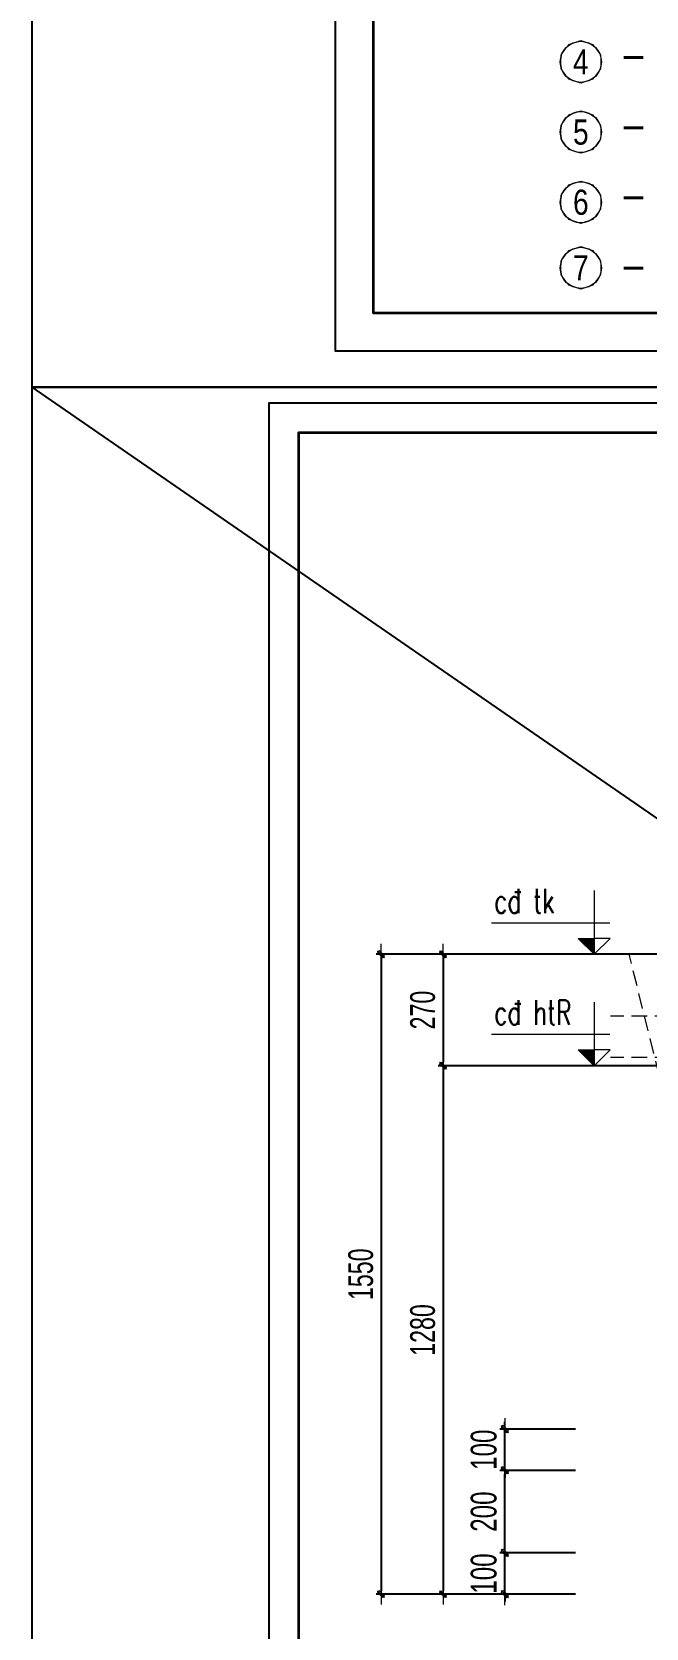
# Model space of a CAD drawing. Header units: inches. Extents: x -676 to 53517, y -20644 to 46516.
# Drawn here: x 26431 to 27919, y 23946 to 27813 of the extents above; entities that cross this region are included whole.
import ezdxf
from ezdxf.enums import TextEntityAlignment as Align

# ---------------------------------------------------------------- set-up
doc = ezdxf.new("R2010")
doc.units = ezdxf.units.IN
doc.header["$MEASUREMENT"] = 0
doc.set_wipeout_variables(frame=1)
doc.linetypes.add('HIDDEN', pattern=[0.375, 0.25, -0.125])
doc.layers.add('ENTTNTHIETKE1', color=2, linetype='Continuous')
doc.layers.add('KHUNGTEN', color=5, linetype='Continuous')
doc.layers.add('KCS_Plotter', color=11, linetype='Continuous', plot=False)
for name, color, linetype, lineweight in [('LC Dim', 8, 'Continuous', 18), ('LC Hatch', 252, 'Continuous', 9), ('LC ISO', 153, 'Continuous', 13), ('LC Khac', 4, 'Continuous', 9), ('LC MANH DUT', 35, 'HIDDEN', 5), ('LC Net manh', 9, 'Continuous', 5), ('LC Net thay', 7, 'Continuous', 25), ('LC Text1', 3, 'Continuous', 20), ('THEP', 1, 'Continuous', 35)]:
    doc.layers.add(name, color=color, linetype=linetype, lineweight=lineweight)
doc.styles.add('General text 2', font='arial.ttf')
doc.styles.add('HOATBIF', font='hoatbif.shx', dxfattribs={"width": 0.7})
doc.styles.add('LC 3', font='vnsimli.shx', dxfattribs={"width": 0.75})
doc.dimstyles.new('1-100(1-25)', dxfattribs={"dimscale": 25, "dimtxt": 2.5, "dimasz": 0.35, "dimexe": 0.5, "dimexo": 0, "dimgap": 0.8, "dimtad": 1, "dimdec": 0, "dimzin": 0, "dimdsep": 46, "dimtxsty": 'HOATBIF', "dimblk1": 'DOT', "dimblk2": 'DOT', "dimsah": 1, "dimcen": -1, "dimdle": 1, "dimclrd": 256, "dimclre": 256, "dimclrt": 4, "dimadec": 3, "dimazin": 2, "dimtfac": 0.333333, "dimtdec": 0, "dimtix": 1, "dimtmove": 2, "dimatfit": 3, "dimldrblk": 'DOT', "dimfxl": 1, "dimtvp": 0.833333, "dimtolj": 1, "dimtzin": 0, "dimarcsym": 0})

# ---------------------------------------------------------------- blocks, each defined once
blk = doc.blocks.new('*U66')
at = {"layer": 'Defpoints'}
blk.add_lwpolyline([(0, 4.25), (-2.5, 3.44), (-4.04, 1.31), (-4.04, -1.31), (-2.5, -3.44), (0, -4.25), (2.5, -3.44), (4.04, -1.31), (4.04, 1.31), (2.5, 3.44)], close=True, dxfattribs=at)
at = {"layer": 'LC Text1', "style": 'General text 2', "width": 0.8, "flags": 8}
blk.add_attdef('SYMBOL', text='', height=5.2, dxfattribs=at).set_placement((0, 0), align=Align.MIDDLE_CENTER)
blk.add_wipeout([(0, 4.25), (-2.5, 3.44), (-4.04, 1.31), (-4.04, -1.31), (-2.5, -3.44), (0, -4.25), (2.5, -3.44), (4.04, -1.31), (4.04, 1.31), (2.5, 3.44)]).dxf.layer = 'LC Net manh'
at = {"layer": 'LC ISO'}
blk.add_circle((0, 0), 4.25, dxfattribs=at)
blk = doc.blocks.new('khung vpn')
at = {"layer": 'Defpoints'}
for p, q in [((52556.46, -4195.446), (52498.758, -4195.446)), ((52498.758, -4195.446), (52498.758, -4235.276)), ((52498.758, -4235.276), (52556.46, -4235.276))]:
    blk.add_line(p, q, dxfattribs=at)
at = {"layer": 'KHUNGTEN'}
blk.add_lwpolyline([(52556.243, -4234.885), (52502.048, -4234.885), (52502.048, -4195.662), (52556.243, -4195.662)], close=True, dxfattribs=at)
at = {"layer": 'THEP'}
blk.add_lwpolyline([(52555.832, -4234.474), (52502.459, -4234.474), (52502.459, -4196.073), (52555.832, -4196.073)], close=True, dxfattribs=at)
blk = doc.blocks.new('CT')
at = {"layer": 'LC Khac'}
blk.add_hatch(color=252, dxfattribs=at).paths.add_polyline_path([(3.25, 1.6), (1.64, 1.6), (1.64, 0)])
at = {"layer": 'LC Khac', "color": 9, "ltscale": 50}
for p, q in [((0.05, 3.14), (12, 3.14)), ((12.09, 0), (0, 0))]:
    blk.add_line(p, q, dxfattribs=at)
for points in [[(1.64, 6.43), (1.64, 0)], [(1.64, 0), (0.03, 1.6), (1.64, 1.6)], [(1.64, 0), (3.25, 1.6), (1.64, 1.6)]]:
    blk.add_lwpolyline(points, dxfattribs=at)
at = {"layer": 'LC Khac', "color": 3, "style": 'LC 3', "width": 0.75}
blk.add_attdef('CT', (1.91, 3.5), '', height=2.2, dxfattribs=at)
blk = doc.blocks.new('DOT')
at = {"layer": 'LC Dim'}
blk.add_line((-3, 0), (3, 0), dxfattribs=at)
at = {"layer": 'LC Dim', "color": 4}
blk.add_line((-1, -1), (1, 1), dxfattribs=at)
blk.add_lwpolyline([(0.5, 1), (-1, -0.5), (-0.5, -1), (1, 0.5)], close=True, dxfattribs=at)
blk = doc.blocks.new('*D273')
at = {"layer": 'Defpoints', "color": 0, "transparency": 16777216}
for p in [(27856.5, 25578.4, 0), (27427.5, 25308.4), (27856.5, 25308.4, 0)]:
    blk.add_point(p, dxfattribs=at)
at = {"layer": 'LC Dim', "lineweight": -2, "transparency": 16777216}
for p, q in [((27856.5, 25578.4), (27415.5, 25578.4)), ((27427.5, 25570), (27427.5, 25316.8)), ((27856.5, 25308.4), (27415.5, 25308.4))]:
    blk.add_line(p, q, dxfattribs=at)
at = {"layer": 'LC Dim', "lineweight": -2, "transparency": 16777216, "xscale": 8.399999999999999, "yscale": 8.399999999999999, "zscale": 8.399999999999999}
for p, rotation in [((27427.5, 25578.4), 90), ((27427.5, 25308.4), 270)]:
    blk.add_blockref('DOT', p, dxfattribs=dict(at, rotation=rotation))
at = {"layer": 'LC Dim', "color": 4, "transparency": 16777216, "insert": (27378.3, 25443.4), "char_height": 60, "attachment_point": 5, "rotation": 90, "style": 'HOATBIF'}
blk.add_mtext('\\A1;270', dxfattribs=at)
blk = doc.blocks.new('_Dot')
at = {"color": 0, "linetype": 'ByBlock', "lineweight": -2}
blk.add_line((-0.5, 0), (-1, 0), dxfattribs=at)
at = {"color": 0, "linetype": 'ByBlock', "const_width": 0.5}
blk.add_lwpolyline([(-0.25, 0, 1), (0.25, 0, 1)], format="xyb", close=True, dxfattribs=at)
blk = doc.blocks.new('*D274')
at = {"layer": 'Defpoints', "color": 0, "transparency": 16777216}
for p in [(27748.5, 25308.4), (27427.5, 24028.4), (27748.5, 24028.4)]:
    blk.add_point(p, dxfattribs=at)
at = {"layer": 'LC Dim', "lineweight": -2, "transparency": 16777216}
for p, q in [((27748.5, 25308.4), (27415.5, 25308.4)), ((27427.5, 25300), (27427.5, 24036.8)), ((27748.5, 24028.4), (27415.5, 24028.4))]:
    blk.add_line(p, q, dxfattribs=at)
at = {"layer": 'LC Dim', "lineweight": -2, "transparency": 16777216, "xscale": 8.399999999999999, "yscale": 8.399999999999999, "zscale": 8.399999999999999}
for p, rotation in [((27427.5, 25308.4), 90), ((27427.5, 24028.4), 270)]:
    blk.add_blockref('DOT', p, dxfattribs=dict(at, rotation=rotation))
at = {"layer": 'LC Dim', "color": 4, "transparency": 16777216, "insert": (27378.3, 24668.4), "char_height": 60, "attachment_point": 5, "rotation": 90, "style": 'HOATBIF'}
blk.add_mtext('\\A1;1280', dxfattribs=at)
blk = doc.blocks.new('*D275')
at = {"layer": 'Defpoints', "color": 0, "transparency": 16777216}
for p in [(27748.5, 25578.4), (27277.5, 24028.4), (27748.5, 24028.4)]:
    blk.add_point(p, dxfattribs=at)
at = {"layer": 'LC Dim', "lineweight": -2, "transparency": 16777216}
for p, q in [((27748.5, 25578.4), (27265.5, 25578.4)), ((27277.5, 25570), (27277.5, 24036.8)), ((27748.5, 24028.4), (27265.5, 24028.4))]:
    blk.add_line(p, q, dxfattribs=at)
at = {"layer": 'LC Dim', "lineweight": -2, "transparency": 16777216, "xscale": 8.399999999999999, "yscale": 8.399999999999999, "zscale": 8.399999999999999}
for p, rotation in [((27277.5, 25578.4), 90), ((27277.5, 24028.4), 270)]:
    blk.add_blockref('DOT', p, dxfattribs=dict(at, rotation=rotation))
at = {"layer": 'LC Dim', "color": 4, "transparency": 16777216, "insert": (27228.3, 24803.4), "char_height": 60, "attachment_point": 5, "rotation": 90, "style": 'HOATBIF'}
blk.add_mtext('\\A1;1550', dxfattribs=at)
blk = doc.blocks.new('*D276')
at = {"layer": 'Defpoints', "color": 0, "transparency": 16777216}
for p in [(27577.5, 24128.4), (27748.5, 24128.4), (27748.5, 24028.4)]:
    blk.add_point(p, dxfattribs=at)
at = {"layer": 'LC Hatch', "lineweight": -2, "transparency": 16777216}
for p, q in [((27748.5, 24128.4), (27565, 24128.4)), ((27577.5, 24137.2), (27577.5, 24145.9)), ((27577.5, 24028.4), (27577.5, 24128.4)), ((27748.5, 24028.4), (27565, 24028.4)), ((27577.5, 24019.7), (27577.5, 24010.9))]:
    blk.add_line(p, q, dxfattribs=at)
at = {"layer": 'LC Hatch', "lineweight": -2, "transparency": 16777216, "xscale": 8.75, "yscale": 8.75, "zscale": 8.75}
for p, rotation in [((27577.5, 24128.4), 270), ((27577.5, 24028.4), 90)]:
    blk.add_blockref('DOT', p, dxfattribs=dict(at, rotation=rotation))
at = {"layer": 'LC Hatch', "color": 4, "transparency": 16777216, "insert": (27526.3, 24078.4), "char_height": 62.5, "attachment_point": 5, "rotation": 90, "style": 'HOATBIF'}
blk.add_mtext('\\A1;100', dxfattribs=at)
blk = doc.blocks.new('*D277')
at = {"layer": 'Defpoints', "color": 0, "transparency": 16777216}
for p in [(27577.5, 24328.4), (27748.5, 24328.4), (27748.5, 24128.4)]:
    blk.add_point(p, dxfattribs=at)
at = {"layer": 'LC Hatch', "lineweight": -2, "transparency": 16777216}
for p, q in [((27748.5, 24328.4), (27565, 24328.4)), ((27577.5, 24137.2), (27577.5, 24319.7)), ((27748.5, 24128.4), (27565, 24128.4))]:
    blk.add_line(p, q, dxfattribs=at)
at = {"layer": 'LC Hatch', "lineweight": -2, "transparency": 16777216, "xscale": 8.75, "yscale": 8.75, "zscale": 8.75}
for p, rotation in [((27577.5, 24328.4), 90), ((27577.5, 24128.4), 270)]:
    blk.add_blockref('DOT', p, dxfattribs=dict(at, rotation=rotation))
at = {"layer": 'LC Hatch', "color": 4, "transparency": 16777216, "insert": (27526.3, 24228.4), "char_height": 62.5, "attachment_point": 5, "rotation": 90, "style": 'HOATBIF'}
blk.add_mtext('\\A1;200', dxfattribs=at)
blk = doc.blocks.new('*D278')
at = {"layer": 'Defpoints', "color": 0, "transparency": 16777216}
for p in [(27577.5, 24428.4), (27748.5, 24428.4), (27748.5, 24328.4)]:
    blk.add_point(p, dxfattribs=at)
at = {"layer": 'LC Hatch', "lineweight": -2, "transparency": 16777216}
for p, q in [((27577.5, 24437.2), (27577.5, 24445.9)), ((27748.5, 24428.4), (27565, 24428.4)), ((27577.5, 24328.4), (27577.5, 24428.4)), ((27748.5, 24328.4), (27565, 24328.4)), ((27577.5, 24319.7), (27577.5, 24310.9))]:
    blk.add_line(p, q, dxfattribs=at)
at = {"layer": 'LC Hatch', "lineweight": -2, "transparency": 16777216, "xscale": 8.75, "yscale": 8.75, "zscale": 8.75}
for p, rotation in [((27577.5, 24428.4), 270), ((27577.5, 24328.4), 90)]:
    blk.add_blockref('DOT', p, dxfattribs=dict(at, rotation=rotation))
at = {"layer": 'LC Hatch', "color": 4, "transparency": 16777216, "insert": (27526.3, 24378.4), "char_height": 62.5, "attachment_point": 5, "rotation": 90, "style": 'HOATBIF'}
blk.add_mtext('\\A1;100', dxfattribs=at)

msp = doc.modelspace()

# ---------------------------------------------------------------- linework, layer by layer
at = {"layer": 'KCS_Plotter'}
msp.add_line((26431.4, 26952.4), (36511.4, 19994.4), dxfattribs=at)
at = {"layer": 'LC MANH DUT', "ltscale": 150, "elevation": 0}
for points in [[(28465.9, 24028.4), (28265.9, 24028.4), (27878.4, 25578.4)], [(30565.5, 25428.4), (27833, 25428.4)], [(30565.5, 25328.4), (27833, 25328.4)]]:
    msp.add_lwpolyline(points, dxfattribs=at)
at = {"layer": 'LC Net thay', "elevation": 0}
for points in [[(30565.5, 25578.4), (27833, 25578.4)], [(30565.5, 25308.4), (27833, 25308.4)]]:
    msp.add_lwpolyline(points, dxfattribs=at)

# ---------------------------------------------------------------- block references
at = {"layer": 'ENTTNTHIETKE1', "color": 6, "xscale": 174.6923362277684, "yscale": 174.6923362275322, "zscale": 174.6923362275149}
msp.add_blockref('khung vpn', (-9144699.3, 759864.6, 0), dxfattribs=at)
at = {"layer": 'LC Net manh'}
ref = msp.add_blockref('*U66', (27761.4, 27740.2), dxfattribs=dict(at, xscale=11.70974117654345, yscale=11.70974117654345, zscale=11.70974117654345))
ref.add_attrib('SYMBOL', '4', dxfattribs={"layer": 'LC Text1', "height": 60.9, "style": 'General text 2', "width": 0.8}).set_placement((27761.4, 27740.2), align=Align.MIDDLE_CENTER)
ref = msp.add_blockref('*U66', (27761.4, 27570.2), dxfattribs=dict(at, xscale=11.70974117654345, yscale=11.70974117654345, zscale=11.70974117654345))
ref.add_attrib('SYMBOL', '5', dxfattribs={"layer": 'LC Text1', "height": 60.9, "style": 'General text 2', "width": 0.8}).set_placement((27761.4, 27570.2), align=Align.MIDDLE_CENTER)
ref = msp.add_blockref('*U66', (27761.4, 27400.2), dxfattribs=dict(at, xscale=11.70974117654345, yscale=11.70974117654345, zscale=11.70974117654345))
ref.add_attrib('SYMBOL', '6', dxfattribs={"layer": 'LC Text1', "height": 60.9, "style": 'General text 2', "width": 0.8}).set_placement((27761.4, 27400.2), align=Align.MIDDLE_CENTER)
ref = msp.add_blockref('*U66', (27761.4, 27241.2), dxfattribs=dict(at, xscale=11.70974117654345, yscale=11.70974117654345, zscale=11.70974117654345))
ref.add_attrib('SYMBOL', '7', dxfattribs={"layer": 'LC Text1', "height": 60.9, "style": 'General text 2', "width": 0.8}).set_placement((27761.4, 27241.2), align=Align.MIDDLE_CENTER)
at = {"layer": 'LC Text1'}
ref = msp.add_blockref('CT', (27833, 25578.4, 0), dxfattribs=dict(at, xscale=-24.00000017379419, yscale=24.00000017379419, zscale=24.00000017379419, rotation=0.000783707937985767))
ref.add_attrib('CT', 'c® tk', (27551.4, 25677.8, 0), dxfattribs={"color": 3, "height": 59.52, "rotation": 0.0008, "style": 'LC 3', "width": 0.7})
ref = msp.add_blockref('CT', (27833, 25308.4, 0), dxfattribs=dict(at, xscale=-24.00000017379419, yscale=24.00000017379419, zscale=24.00000017379419, rotation=0.000783707937985767))
ref.add_attrib('CT', 'c® htR', (27551.4, 25407.8, 0), dxfattribs={"color": 3, "height": 59.52, "rotation": 0.0008, "style": 'LC 3', "width": 0.7})

# ---------------------------------------------------------------- texts
at = {"layer": 'LC Text1', "color": 3, "style": 'LC 3', "width": 0.8}
for s, p in [('- t\xadêng x©y g¹ch ®Æc kh«ng nung v÷a xm m75', (27855.5, 27718.5)), ('- tr¸t v÷a xm m75 dµy 20', (27855.5, 27548.5)), ('- l¸ng v÷a xm m75 dµy 20', (27855.5, 27378.5)), ('- tÊm ®an ®1, bªt«ng m250 ®¸ 1x2', (27855.5, 27208.5))]:
    msp.add_text(s, height=75, rotation=359.9992, dxfattribs=at).set_placement(p)

# ---------------------------------------------------------------- dimensions: what is measured, and where the dimension line sits
at = {"layer": 'LC Dim', "color": 1}
for base, p1, p2, picture, middle in [((27277.5, 24028.4), (27748.5, 25578.4), (27748.5, 24028.4), '*D275', (27228.3, 24803.4)), ((27427.5, 25308.4), (27856.5, 25578.4, 0), (27856.5, 25308.4, 0), '*D273', (27378.3, 25443.4)), ((27427.5, 24028.4), (27748.5, 25308.4), (27748.5, 24028.4), '*D274', (27378.3, 24668.4))]:
    dim = msp.add_linear_dim(base=base, p1=p1, p2=p2, angle=90, dimstyle='1-100(1-25)', override={"dimscale": 24}, dxfattribs=at)
    dim.commit()
    dim.dimension.update_dxf_attribs({"geometry": picture, "text_midpoint": middle})
at = {"layer": 'LC Hatch', "color": 1}
for base, p1, p2, picture, middle in [((27577.5, 24428.4), (27748.5, 24328.4), (27748.5, 24428.4), '*D278', (27526.3, 24378.4)), ((27577.5, 24328.4), (27748.5, 24128.4), (27748.5, 24328.4), '*D277', (27526.3, 24228.4)), ((27577.5, 24128.4), (27748.5, 24028.4), (27748.5, 24128.4), '*D276', (27526.3, 24078.4))]:
    dim = msp.add_linear_dim(base=base, p1=p1, p2=p2, angle=90, dimstyle='1-100(1-25)', dxfattribs=at)
    dim.commit()
    dim.dimension.update_dxf_attribs({"geometry": picture, "text_midpoint": middle})

# ---------------------------------------------------------------- next in the draw order: block references
at = {"layer": 'ENTTNTHIETKE1', "color": 6, "xscale": 223.6987757293008, "yscale": 223.6987757289983, "zscale": 223.6987757289762}
msp.add_blockref('khung vpn', (-11717476.5, 974378.3, 0), dxfattribs=at)

doc.saveas('drawing.dxf')
